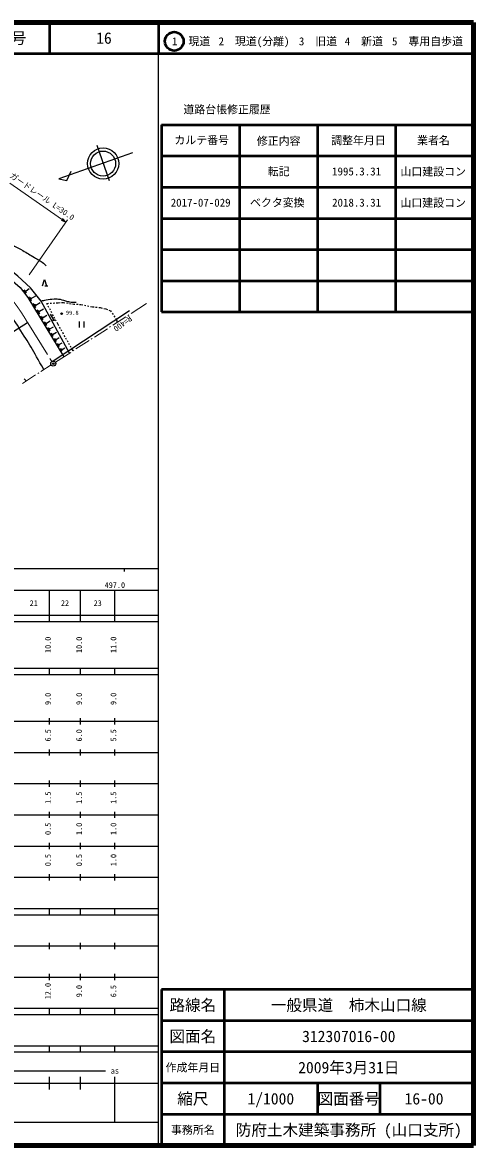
# Model space of a CAD drawing. Units: millimetres, scale not verified. Extents: x 40000 to 680000, y 20000 to 380000.
# Drawn here: x 535366 to 680000, y 20000 to 380000 of the extents above; entities that cross this region are included whole.
import ezdxf
from ezdxf.enums import TextEntityAlignment as Align

# ---------------------------------------------------------------- set-up
doc = ezdxf.new("R2010")
doc.units = ezdxf.units.MM
doc.header["$LTSCALE"] = 1000
doc.header["$PDMODE"] = 32
doc.header["$PDSIZE"] = 500
doc.linetypes.add('CHAIN', pattern=[18.5, 12, -1.5, 3.5, -1.5])
for name, color, linetype, lineweight in [('M-BGD', 7, 'Continuous', 25), ('M-BMK', 2, 'CHAIN', 13), ('M-BMK-HTXT', 7, 'Continuous', 13), ('M-BMK-SRVR', 3, 'Continuous', 25), ('M-STR-HTXT', 7, 'Continuous', 13), ('M-TTL', 2, 'Continuous', 140), ('M-TTL-BAND', 7, 'Continuous', 25), ('M-TTL-FRAM', 2, 'Continuous', 50), ('M-TTL-LINE', 7, 'Continuous', 50)]:
    doc.layers.add(name, color=color, linetype=linetype, lineweight=lineweight)
doc.layers.add('M-OTRS', color=6, linetype='Continuous')
doc.layers.add('M-TTL-TXT', color=7, linetype='Continuous')
doc.styles.add('ＭＳ ゴシック', font='')
doc.styles.get('ＭＳ ゴシック').set_extended_font_data('MS Gothic')

msp = doc.modelspace()

# ---------------------------------------------------------------- linework, layer by layer
at = {"layer": 'M-BGD'}
for p, q in [((563239, 329255), (559327, 340545)), ((570653, 338185), (547056, 329927)), ((549583, 329319), (551008, 332356)), ((547056, 329927), (549583, 329319)), ((541845, 295611), (542445, 297611)), ((542445, 297611), (543045, 295611)), ((542545, 295611), (543545, 295611)), ((536649, 293260), (535894, 294255)), ((536585, 293603), (536207, 294101)), ((536615, 293822), (536426, 294071)), ((536521, 293946), (537516, 294701)), ((538286, 290652), (537438, 292049)), ((538248, 291107), (537824, 291806)), ((538317, 291388), (538105, 291737)), ((538211, 291562), (539607, 292410)), ((539696, 288514), (538848, 289910)), ((539659, 288969), (539235, 289667)), ((539727, 289249), (539515, 289599)), ((539621, 289424), (541018, 290272)), ((540820, 287407), (542141, 288209)), ((543159, 289942), (543720, 289977)), ((543387, 289516), (543159, 289942)), ((543860, 288635), (543624, 289075)), ((544333, 287754), (544097, 288194)), ((544219, 290008), (544718, 290039)), ((545217, 290070), (545716, 290101)), ((546216, 290132), (546777, 290167)), ((546777, 290167), (547424, 290190)), ((547924, 290208), (548570, 290231)), ((548570, 290231), (548984, 290166)), ((549479, 290090), (549973, 290013)), ((550467, 289936), (550961, 289859)), ((551455, 289783), (551869, 289718)), ((551869, 289718), (552208, 289703)), ((552708, 289681), (553207, 289659)), ((553707, 289637), (554046, 289622)), ((554046, 289622), (554729, 289488)), ((555220, 289391), (555710, 289294)), ((556201, 289198), (556692, 289101)), ((557182, 289004), (557865, 288870)), ((557865, 288870), (558336, 288820)), ((558833, 288768), (559331, 288715)), ((559828, 288663), (560299, 288614)), ((560299, 288614), (560968, 288455)), ((561455, 288340), (562124, 288181)), ((562124, 288181), (562628, 287984)), ((540890, 286546), (540088, 287868)), ((540855, 286977), (540454, 287637)), ((540920, 287242), (540719, 287573)), ((542041, 284650), (541283, 285899)), ((542008, 285057), (541629, 285681)), ((542069, 285308), (541880, 285620)), ((541975, 285464), (543223, 286222)), ((544203, 286504), (545514, 284375)), ((544806, 286872), (544569, 287313)), ((545278, 285991), (545042, 286432)), ((545158, 284596), (545477, 284793)), ((545514, 284375), (545158, 284596)), ((545477, 284793), (545514, 284375)), ((545751, 285110), (545515, 285551)), ((546224, 284229), (545988, 284669)), ((563093, 287802), (563597, 287605)), ((563597, 287605), (563853, 287213)), ((564127, 286795), (564401, 286376)), ((564675, 285958), (564948, 285540)), ((565222, 285121), (565478, 284730)), ((565478, 284730), (565769, 283878)), ((543151, 282823), (542435, 284001)), ((543119, 283207), (542761, 283796)), ((543177, 283443), (542998, 283738)), ((543088, 283591), (544266, 284306)), ((544220, 281061), (543545, 282172)), ((544190, 281423), (543853, 281979)), ((544245, 281647), (544076, 281924)), ((544161, 281785), (545272, 282460)), ((546689, 283362), (546460, 283788)), ((547040, 282744), (546689, 283362)), ((547534, 281874), (547287, 282309)), ((548027, 281005), (547780, 281439)), ((553556, 284196), (553556, 282196)), ((555056, 284196), (555056, 282196)), ((545251, 279364), (544615, 280410)), ((545223, 279704), (544905, 280228)), ((545274, 279915), (545115, 280176)), ((545195, 280045), (546241, 280681)), ((546244, 277727), (545647, 278711)), ((546217, 278048), (545919, 278540)), ((546266, 278246), (546117, 278491)), ((546191, 278368), (547175, 278966)), ((547152, 276752), (548075, 277313)), ((548521, 280135), (548274, 280570)), ((549014, 279265), (548768, 279700)), ((549508, 278396), (549261, 278830)), ((550002, 277526), (549755, 277961)), ((547201, 276150), (546641, 277074)), ((547176, 276451), (546896, 276913)), ((547222, 276637), (547082, 276868)), ((548124, 274631), (547599, 275496)), ((548101, 274912), (547838, 275345)), ((548143, 275086), (548012, 275303)), ((548077, 275194), (548943, 275720)), ((550495, 276656), (550249, 277091)), ((550989, 275787), (550742, 276221)), ((551587, 274734), (551236, 275352)), ((535873, 265766), (536577, 265091))]:
    msp.add_line(p, q, dxfattribs=at)
for points in [[(550448, 274000), (541351, 290705), (537940, 294980), (533869, 298654), (524947, 305883), (511030, 314970)], [(509572, 312456), (522591, 303528), (530591, 298574), (534680, 295030), (537067, 291882), (548632, 272829)]]:
    msp.add_lwpolyline(points, dxfattribs=at)
for centre, radius in [((561227, 334773), 5016), ((561227, 334773), 4013), ((547929, 286654), 250), ((547929, 286654), 204), ((547929, 286654), 159), ((547929, 286654), 114), ((547929, 286654), 68.2), ((547929, 286654), 22.7)]:
    msp.add_circle(centre, radius, dxfattribs=at)
for points, knots in [([(511030, 314970), (511298, 315244), (511443, 315345), (511754, 315513), (512316, 315817), (512733, 315735), (513371, 315753), (514265, 315780), (514776, 315834), (515661, 315705), (518663, 315271), (520237, 314481), (523101, 313484), (524432, 313020), (525196, 312779), (526440, 312115), (527128, 311747), (527461, 311452), (528121, 311034), (528961, 310502), (529422, 310188), (530282, 309689), (532261, 308541), (533444, 308032), (535434, 306903), (536920, 306060), (537727, 305544), (539181, 304645), (540327, 303936), (541076, 303683), (542105, 302812), (542467, 302506), (542610, 302395), (543002, 301994)], [0, 0, 0, 0, 1, 1, 1, 2, 2, 2, 3, 3, 3, 4, 4, 4, 5, 5, 5, 6, 6, 6, 7, 7, 7, 8, 8, 8, 9, 9, 9, 10, 10, 10, 11, 11, 11, 11]), ([(542210, 268733), (538537, 275176), (537601, 276981), (534292, 282046), (532681, 284511), (531909, 285992), (530071, 288293), (528662, 290057), (527640, 290851), (525932, 292327), (524405, 293647), (523547, 294412), (521817, 295450), (519774, 296676), (518542, 297218), (516365, 298188), (515101, 298751), (514384, 299060), (513067, 299484), (511861, 299873), (511155, 300028), (509897, 300173), (508890, 300289), (508311, 300277), (507303, 300173), (506420, 300082), (505809, 300105), (505117, 299549), (504805, 299297), (504632, 299090), (504541, 298700), (504340, 297841), (504231, 297294), (504461, 296442), (504614, 295873), (504744, 295552), (505077, 295065), (505579, 294332), (506064, 294091), (506710, 293480), (507976, 292284), (508428, 291923), (510057, 290534)], [0, 0, 0, 0, 1, 1, 1, 2, 2, 2, 3, 3, 3, 4, 4, 4, 5, 5, 5, 6, 6, 6, 7, 7, 7, 8, 8, 8, 9, 9, 9, 10, 10, 10, 11, 11, 11, 12, 12, 12, 13, 13, 13, 14, 14, 14, 14]), ([(541351, 290705), (542116, 290908), (542342, 290957), (542986, 291080), (543957, 291266), (544512, 291318), (545499, 291385), (546036, 291421), (546341, 291407), (546876, 291352), (547774, 291261), (548243, 291014), (549118, 290792), (549650, 290657), (549940, 290543), (550479, 290440), (551301, 290283), (551629, 290304), (552616, 290296)], [0, 0, 0, 0, 1, 1, 1, 2, 2, 2, 3, 3, 3, 4, 4, 4, 5, 5, 5, 6, 6, 6, 6])]:
    msp.add_open_spline(points, degree=3, knots=knots, dxfattribs=at)
at = {"layer": 'M-BMK'}
msp.add_line((537049, 283719), (544750, 271293), dxfattribs=at)
msp.add_arc((485495, 254190), 59412, 29.80292, 40.12349, dxfattribs=at)
at = {"layer": 'M-BMK-HTXT'}
for p, q in [((575117, 289905), (570180, 286722)), ((568499, 285638), (564297, 282929)), ((569508, 286289), (569172, 286072)), ((562616, 281845), (558414, 279136)), ((563625, 282495), (563289, 282279)), ((556733, 278052), (552531, 275343)), ((557742, 278702), (557405, 278485)), ((550850, 274259), (545914, 271076)), ((551858, 274909), (551522, 274692)), ((544552, 270248), (541262, 268120)), ((539582, 267034), (535384, 264319)), ((540590, 267686), (540254, 267468))]:
    msp.add_line(p, q, dxfattribs=at)
at = {"layer": 'M-BMK-SRVR'}
for p, q in [((569721, 287512), (545239, 271455)), ((536932, 283732), (511775, 267664))]:
    msp.add_line(p, q, dxfattribs=at)
msp.add_circle((545233, 270655), 800, dxfattribs=at)
at = {"layer": 'M-OTRS'}
msp.add_point((545233, 270655), dxfattribs=at)
at = {"layer": 'M-STR-HTXT'}
for p, q in [((531279, 328501), (549271, 315954)), ((549271, 315954), (548255, 317120)), ((537540, 299131), (549843, 316774)), ((549271, 315954), (547826, 316504))]:
    msp.add_line(p, q, dxfattribs=at)
at = {"layer": 'M-TTL'}
for p, q in [((680000, 380000), (40000, 380000)), ((680000, 20000), (680000, 380000)), ((40000, 20000), (680000, 20000))]:
    msp.add_line(p, q, dxfattribs=at)
at = {"layer": 'M-TTL-BAND'}
for p, q in [((579000, 20000), (579000, 370000)), ((40000, 205000), (579000, 205000)), ((568000, 205000), (568000, 204000)), ((68000, 198000), (579000, 198000)), ((544000, 188000), (544000, 198000)), ((554000, 188000), (554000, 198000)), ((565000, 188000), (565000, 198000)), ((40000, 190000), (579000, 190000)), ((40000, 188000), (579000, 188000)), ((40000, 173000), (579000, 173000)), ((544000, 171000), (544000, 173000)), ((554000, 171000), (554000, 173000)), ((565000, 171000), (565000, 173000)), ((40000, 171000), (579000, 171000)), ((40000, 156000), (579000, 156000)), ((544000, 155000), (544000, 157000)), ((554000, 155000), (554000, 157000)), ((565000, 155000), (565000, 157000)), ((46000, 146000), (579000, 146000)), ((544000, 145000), (544000, 147000)), ((554000, 145000), (554000, 147000)), ((565000, 145000), (565000, 147000)), ((544000, 135000), (544000, 137000)), ((554000, 135000), (554000, 137000)), ((565000, 135000), (565000, 137000)), ((52000, 136000), (579000, 136000)), ((46000, 126000), (579000, 126000)), ((544000, 125000), (544000, 127000)), ((554000, 125000), (554000, 127000)), ((565000, 125000), (565000, 127000)), ((52000, 116000), (579000, 116000)), ((544000, 115000), (544000, 117000)), ((554000, 115000), (554000, 117000)), ((565000, 115000), (565000, 117000)), ((46000, 106000), (579000, 106000)), ((544000, 105000), (544000, 107000)), ((554000, 105000), (554000, 107000)), ((565000, 105000), (565000, 107000)), ((40000, 96000), (579000, 96000)), ((40000, 94000), (579000, 94000)), ((544000, 94000), (544000, 96000)), ((554000, 94000), (554000, 96000)), ((565000, 94000), (565000, 96000)), ((49000, 84000), (579000, 84000)), ((544000, 83000), (544000, 85000)), ((554000, 83000), (554000, 85000)), ((565000, 83000), (565000, 85000)), ((40000, 74000), (579000, 74000)), ((544000, 73000), (544000, 75000)), ((554000, 73000), (554000, 75000)), ((565000, 73000), (565000, 75000)), ((40000, 64000), (579000, 64000)), ((40000, 62000), (579000, 62000)), ((544000, 62000), (544000, 64000)), ((554000, 62000), (554000, 64000)), ((565000, 62000), (565000, 64000)), ((40000, 52000), (579000, 52000)), ((544000, 50000), (544000, 52000)), ((554000, 50000), (554000, 52000)), ((565000, 50000), (565000, 52000)), ((40000, 50000), (579000, 50000)), ((71000, 44000), (562000, 44000)), ((40000, 40000), (579000, 40000)), ((544000, 38000), (544000, 42000)), ((554000, 38000), (554000, 42000)), ((565000, 27500), (565000, 42000)), ((68000, 27500), (579000, 27500))]:
    msp.add_line(p, q, dxfattribs=at)
at = {"layer": 'M-TTL-FRAM'}
for p, q in [((580000, 347197), (580000, 287197)), ((580000, 347197), (680000, 347197)), ((580000, 287197), (680000, 287197)), ((680000, 70000), (580000, 70000)), ((580000, 70000), (580000, 20000))]:
    msp.add_line(p, q, dxfattribs=at)
at = {"layer": 'M-TTL-LINE'}
for p, q in [((543997, 380000), (543997, 370000)), ((579000, 380000), (579000, 370000)), ((40000, 370000), (680000, 370000)), ((605000, 347197), (605000, 287197)), ((630000, 347197), (630000, 287197)), ((655000, 347197), (655000, 287197)), ((580000, 337197), (680000, 337197)), ((580000, 327197), (680000, 327197)), ((580000, 317197), (680000, 317197)), ((580000, 307197), (680000, 307197)), ((580000, 297197), (680000, 297197)), ((600000, 70000), (600000, 20000)), ((680000, 60000), (580000, 60000)), ((680000, 50000), (580000, 50000)), ((680000, 40000), (580000, 40000)), ((630000, 40000), (630000, 30000)), ((650000, 40000), (650000, 30000)), ((680000, 30000), (580000, 30000))]:
    msp.add_line(p, q, dxfattribs=at)
msp.add_circle((584031, 373958), 3000, dxfattribs=at)

# ---------------------------------------------------------------- texts
at = {"layer": 'M-BGD', "style": 'ＭＳ ゴシック'}
msp.add_text('99.8', height=1320, dxfattribs=at).set_placement((549267, 285898), align=Align.BOTTOM_LEFT)
at = {"layer": 'M-BMK-SRVR', "style": 'ＭＳ ゴシック'}
msp.add_text('R=400', height=1833, rotation=216.522, dxfattribs=at).set_placement((570163, 285359), align=Align.MIDDLE_LEFT)
at = {"layer": 'M-STR-HTXT', "style": 'ＭＳ ゴシック'}
msp.add_text('ガードレール L=30.0', height=1833, rotation=325.111, dxfattribs=at).set_placement((540847, 323048), align=Align.BOTTOM_CENTER)
at = {"layer": 'M-TTL-BAND', "style": 'ＭＳ ゴシック'}
for s, p in [('497.0', (565000, 198195)), ('21', (539000, 192405)), ('22', (549000, 192405)), ('23', (559500, 192405)), ('as', (565000, 42500))]:
    msp.add_text(s, height=1833, dxfattribs=at).set_placement(p, align=Align.BOTTOM_CENTER)
for s, p in [('10.0', (545000, 180500)), ('10.0', (555000, 180500)), ('11.0', (566000, 180500)), ('9.0', (545000, 163174)), ('9.0', (555000, 163174)), ('9.0', (566000, 163174)), ('6.5', (545000, 151500)), ('6.0', (555000, 151500)), ('5.5', (566000, 151500)), ('1.5', (545000, 131500)), ('1.5', (555000, 131500)), ('1.5', (566000, 131500)), ('0.5', (545000, 121500)), ('1.0', (555000, 121500)), ('1.0', (566000, 121500)), ('0.5', (545000, 111500)), ('0.5', (555000, 111500)), ('1.0', (566000, 111500)), ('12.0', (545000, 69500)), ('9.0', (555000, 69500)), ('6.5', (566000, 69500))]:
    msp.add_text(s, height=1833, rotation=90, dxfattribs=at).set_placement(p, align=Align.BOTTOM_CENTER)
at = {"layer": 'M-TTL-TXT', "style": 'ＭＳ ゴシック'}
for s, height, p in [('図面番号', 3666, (526622, 375000)), ('16', 3666, (561497, 375000)), ('1\u3000現道', 2566, (589448, 373958)), ('2\u3000現道(分離)', 2566, (609619, 373958)), ('3\u3000旧道', 2566, (630121, 373958)), ('4\u3000新道', 2566, (644824, 373958)), ('5\u3000専用自歩道', 2566, (665228, 373958)), ('道路台帳修正履歴', 2566, (600968, 352113)), ('カルテ番号', 2566, (592839, 342277)), ('修正内容', 2566, (617509, 342023)), ('調整年月日', 2566, (643089, 342197)), ('業者名', 2566, (667134, 342197)), ('転記', 2566, (617500, 332245)), ('1995.3.31', 2566, (642500, 332245)), ('山口建設コン', 2566, (667077, 332189)), ('2017-07-029', 2566, (592500, 322245)), ('ベクタ変換', 2566, (617077, 322265)), ('2018.3.31', 2566, (642500, 322245)), ('山口建設コン', 2566, (667077, 322189)), ('路線名', 3666, (590000, 65000)), ('一般県道\u3000柿木山口線', 3666, (640000, 65000)), ('図面名', 3666, (590000, 55000)), ('312307016-00', 3666, (640000, 55000)), ('2009年3月31日', 3666, (640000, 45000)), ('作成年月日', 2566, (590000, 45000)), ('縮尺', 3666, (590000, 35000)), ('1/1000', 3666, (615000, 35000)), ('図面番号', 3666, (640000, 35000)), ('16-00', 3666, (664125, 35000)), ('事務所名', 2566, (590000, 25000)), ('防府土木建築事務所 (山口支所)', 3666, (640000, 25000))]:
    msp.add_text(s, height=height, dxfattribs=at).set_placement(p, align=Align.MIDDLE_CENTER)

doc.saveas('drawing.dxf')
